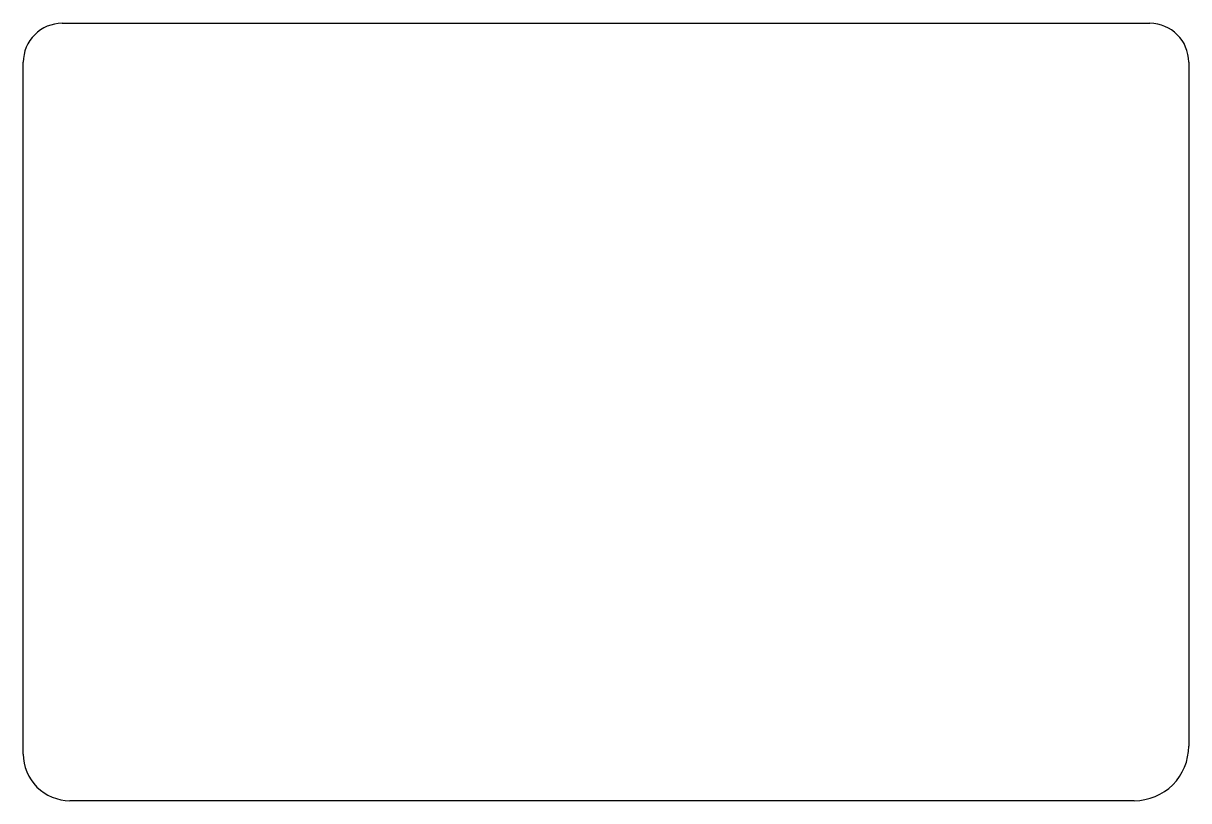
# Model space of a CAD drawing. Extents: x 0 to 150, y 0 to 100.
import ezdxf

# ---------------------------------------------------------------- set-up
doc = ezdxf.new("R2010")
doc.units = 0
doc.header["$MEASUREMENT"] = 0
doc.layers.add('Elements', color=7, linetype='Continuous')

msp = doc.modelspace()

# ---------------------------------------------------------------- linework, layer by layer
at = {"layer": 'Elements'}
for p, q in [((5, 100), (145, 100)), ((0, 6), (0, 95)), ((150, 95), (150, 7)), ((143, 0), (6, 0))]:
    msp.add_line(p, q, dxfattribs=at)
for centre, radius, start, end in [((4.999992, 95), 4.999992, 89.999907, 180), ((144.999985, 94.999977), 5.000015, 0.000262, 89.999825), ((5.999996, 5.999996), 5.999996, 179.999959, 270.000041), ((143, 6.999994), 6.999994, 270, 0.00009)]:
    msp.add_arc(centre, radius, start, end, dxfattribs=at)

doc.saveas('drawing.dxf')
